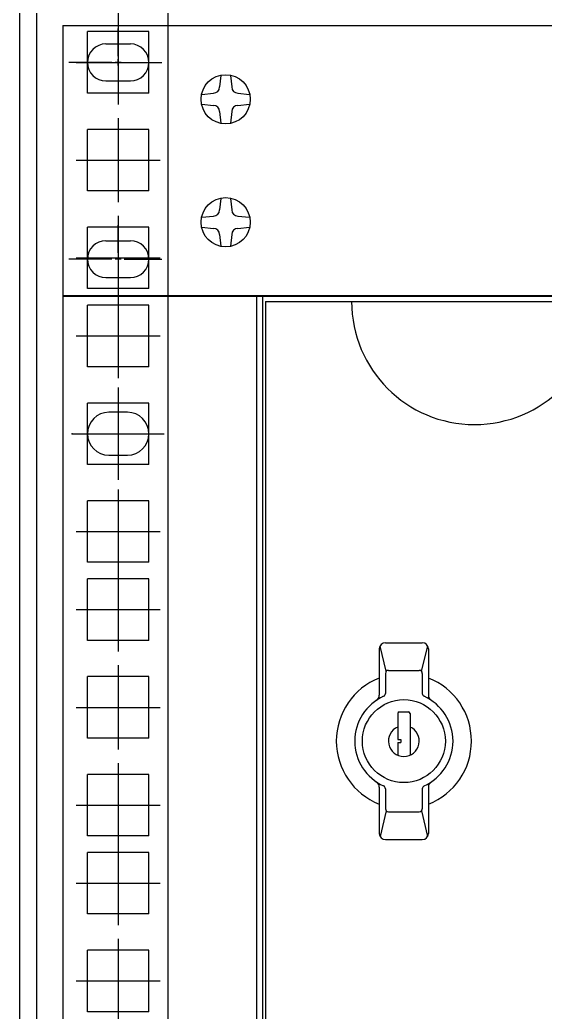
# Model space of a CAD drawing. Header units: millimetres. Extents: x 0 to 841, y 0 to 594.
# Drawn here: x 429.85 to 434.12, y 137.74 to 145.81 of the extents above; entities that cross this region are included whole.
import ezdxf

# ---------------------------------------------------------------- set-up
doc = ezdxf.new("R2010")
doc.units = ezdxf.units.MM
doc.header["$LTSCALE"] = 10
doc.linetypes.add('H1', pattern=[4, 3, -1])
doc.layers.add('LINE05', color=2, linetype='Continuous')
doc.layers.add('LINE06', color=9, linetype='Continuous')

msp = doc.modelspace()

# ---------------------------------------------------------------- linework, layer by layer
at = {"layer": 'LINE05'}
msp.add_line((429.8469, 123.536), (429.8469, 223.661), dxfattribs=at)
at = {"layer": 'LINE06'}
for p, q in [((429.9844, 130.211), (429.9844, 223.661)), ((431.0544, 130.211), (431.0544, 223.661)), ((430.6469, 146.4456), (430.6469, 145.7614)), ((430.1969, 145.7685), (454.3469, 145.7685)), ((430.1969, 145.7685), (430.1969, 143.5685)), ((430.6469, 145.8106), (430.6469, 145.1264)), ((430.647, 145.5188), (430.6471, 145.7438)), ((430.3969, 145.2185), (430.3969, 145.7185)), ((430.8969, 145.7185), (430.3969, 145.7185)), ((430.8969, 145.2185), (430.8969, 145.7185)), ((430.5469, 145.6185), (430.7469, 145.6185)), ((430.5969, 145.4685), (430.2451, 145.4685)), ((430.3048, 145.4685), (430.989, 145.4685)), ((430.6719, 145.4685), (430.6219, 145.4685)), ((430.6469, 145.4435), (430.6469, 145.4935)), ((430.6469, 145.4185), (430.6469, 145.1935)), ((430.6969, 145.4685), (431.0024, 145.4685)), ((431.4819, 145.3621), (431.4719, 145.2685)), ((431.5619, 145.3621), (431.5719, 145.2685)), ((430.5469, 145.3185), (430.7469, 145.3185)), ((430.8969, 145.2185), (430.3969, 145.2185)), ((431.3283, 145.2085), (431.4219, 145.2185)), ((431.6219, 145.2185), (431.7156, 145.2085)), ((431.3283, 145.1285), (431.4219, 145.1185)), ((431.6219, 145.1185), (431.7156, 145.1285)), ((430.6469, 145.0156), (430.6469, 144.3314)), ((431.4719, 145.0685), (431.4819, 144.9748)), ((431.5719, 145.0685), (431.5619, 144.9748)), ((430.3969, 144.4235), (430.3969, 144.9235)), ((430.8969, 144.9235), (430.3969, 144.9235)), ((430.8969, 144.4235), (430.8969, 144.9235)), ((430.3048, 144.6735), (430.989, 144.6735)), ((430.8969, 144.4235), (430.3969, 144.4235)), ((431.4819, 144.3621), (431.4719, 144.2685)), ((431.5619, 144.3621), (431.5719, 144.2685)), ((430.6469, 144.2206), (430.6469, 143.5364)), ((431.3283, 144.2085), (431.4219, 144.2185)), ((431.6219, 144.2185), (431.7156, 144.2085)), ((430.3969, 143.6285), (430.3969, 144.1285)), ((430.8969, 144.1285), (430.3969, 144.1285)), ((430.6469, 143.9185), (430.6469, 144.1435)), ((430.8969, 143.6285), (430.8969, 144.1285)), ((431.3283, 144.1285), (431.4219, 144.1185)), ((431.6219, 144.1185), (431.7156, 144.1285)), ((431.4719, 144.0685), (431.4819, 143.9748)), ((431.5719, 144.0685), (431.5619, 143.9748)), ((430.5469, 144.0185), (430.7469, 144.0185)), ((430.6469, 143.8935), (430.6469, 143.8435)), ((430.5969, 143.8685), (430.2451, 143.8685)), ((430.3048, 143.8785), (430.989, 143.8785)), ((430.6719, 143.8685), (430.6219, 143.8685)), ((430.647, 143.8182), (430.6471, 143.5932)), ((430.6969, 143.8685), (431.0024, 143.8685)), ((430.5469, 143.7185), (430.7469, 143.7185)), ((430.1969, 143.5735), (430.1969, 134.6735)), ((430.1969, 143.5735), (454.3469, 143.5735)), ((430.1969, 143.5685), (454.3469, 143.5685)), ((430.8969, 143.6285), (430.3969, 143.6285)), ((430.6469, 143.5856), (430.6469, 142.9014)), ((431.822, 143.5731), (431.822, 134.6738)), ((430.3969, 142.9935), (430.3969, 143.4935)), ((430.8969, 143.4935), (430.3969, 143.4935)), ((430.8969, 142.9935), (430.8969, 143.4935)), ((431.8469, 143.5235), (452.6969, 143.5235)), ((431.8469, 143.5235), (431.8469, 134.7235)), ((430.3048, 143.2435), (430.989, 143.2435)), ((430.8969, 142.9935), (430.3969, 142.9935)), ((430.6469, 142.8235), (430.6469, 142.5735)), ((430.6469, 142.7906), (430.6469, 142.1064)), ((430.3969, 142.1985), (430.3969, 142.6985)), ((430.8969, 142.6985), (430.3969, 142.6985)), ((430.8969, 142.1985), (430.8969, 142.6985)), ((430.2719, 142.4485), (430.5219, 142.4485)), ((430.3048, 142.4485), (430.989, 142.4485)), ((430.5969, 142.4485), (430.6969, 142.4485)), ((430.6469, 142.4985), (430.6469, 142.3985)), ((430.7719, 142.4485), (430.8969, 142.4485)), ((430.8969, 142.4485), (431.0219, 142.4485)), ((430.6469, 142.3235), (430.6469, 142.0735)), ((430.8969, 142.1985), (430.3969, 142.1985)), ((430.6469, 141.9956), (430.6469, 141.3114)), ((430.3969, 141.4035), (430.3969, 141.9035)), ((430.8969, 141.9035), (430.3969, 141.9035)), ((430.8969, 141.4035), (430.8969, 141.9035)), ((430.3048, 141.6535), (430.989, 141.6535)), ((430.8969, 141.4035), (430.3969, 141.4035)), ((430.6469, 141.3606), (430.6469, 140.6764)), ((430.3969, 140.7685), (430.3969, 141.2685)), ((430.8969, 141.2685), (430.3969, 141.2685)), ((430.8969, 140.7685), (430.8969, 141.2685)), ((430.3048, 141.0185), (430.989, 141.0185)), ((430.8969, 140.7685), (430.3969, 140.7685)), ((432.822, 140.7488), (433.122, 140.7488)), ((432.772, 140.6988), (432.772, 140.323)), ((432.8293, 140.5165), (432.7779, 140.7224)), ((433.1147, 140.5165), (433.1661, 140.7224)), ((433.172, 140.6988), (433.172, 140.323)), ((430.6469, 140.5656), (430.6469, 139.8814)), ((432.822, 140.4988), (432.822, 140.3361)), ((432.847, 140.5238), (433.097, 140.5238)), ((433.122, 140.4988), (433.122, 140.3361)), ((430.3969, 139.9735), (430.3969, 140.4735)), ((430.8969, 140.4735), (430.3969, 140.4735)), ((430.8969, 139.9735), (430.8969, 140.4735)), ((430.3048, 140.2235), (430.989, 140.2235)), ((432.922, 140.1738), (432.922, 139.9613)), ((432.9345, 140.1863), (433.0095, 140.1863)), ((433.022, 140.1738), (433.022, 139.8343)), ((430.8969, 139.9735), (430.3969, 139.9735)), ((432.922, 139.9613), (432.947, 139.9613)), ((432.922, 139.9363), (432.947, 139.9363)), ((432.922, 139.9363), (432.922, 139.8343)), ((432.947, 139.9613), (432.947, 139.9363)), ((430.6469, 139.7706), (430.6469, 139.0864)), ((430.3969, 139.1785), (430.3969, 139.6785)), ((430.8969, 139.6785), (430.3969, 139.6785)), ((430.8969, 139.1785), (430.8969, 139.6785)), ((432.772, 139.5747), (432.772, 139.1988)), ((432.822, 139.5615), (432.822, 139.3988)), ((433.122, 139.5615), (433.122, 139.3988)), ((433.172, 139.5747), (433.172, 139.1988)), ((430.3048, 139.4285), (430.989, 139.4285)), ((432.8293, 139.3812), (432.7783, 139.1745)), ((432.847, 139.3738), (433.097, 139.3738)), ((433.1147, 139.3812), (433.1657, 139.1745)), ((430.8969, 139.1785), (430.3969, 139.1785)), ((430.6469, 139.1356), (430.6469, 138.4514)), ((432.822, 139.1488), (433.122, 139.1488)), ((430.3969, 138.5435), (430.3969, 139.0435)), ((430.8969, 139.0435), (430.3969, 139.0435)), ((430.8969, 138.5435), (430.8969, 139.0435)), ((430.3048, 138.7935), (430.989, 138.7935)), ((430.8969, 138.5435), (430.3969, 138.5435)), ((430.6469, 138.3406), (430.6469, 137.6564)), ((430.3969, 137.7485), (430.3969, 138.2485)), ((430.8969, 138.2485), (430.3969, 138.2485)), ((430.8969, 137.7485), (430.8969, 138.2485)), ((430.3048, 137.9985), (430.989, 137.9985)), ((430.8969, 137.7485), (430.3969, 137.7485))]:
    msp.add_line(p, q, dxfattribs=at)
at = {"layer": 'LINE06', "linetype": 'H1'}
msp.add_line((431.772, 143.5731), (431.772, 134.6738), dxfattribs=at)
at = {"layer": 'LINE06', "linetype": 'Continuous'}
for p, q in [((430.7219, 142.6235), (430.5719, 142.6235)), ((430.5719, 142.2735), (430.7219, 142.2735))]:
    msp.add_line(p, q, dxfattribs=at)
at = {"layer": 'LINE06'}
for centre, radius in [((431.5219, 145.1685), 0.2), ((431.5219, 144.1685), 0.2), ((432.972, 139.9488), 0.3375)]:
    msp.add_circle(centre, radius, dxfattribs=at)
for centre, radius, start, end in [((430.5469, 145.4685), 0.15, 90, 270), ((430.7469, 145.4685), 0.15, 270, 90), ((431.4219, 145.2685), 0.05, 270, 0), ((431.6219, 145.2685), 0.05, 180, 270), ((431.4219, 145.0685), 0.05, 0, 90), ((431.6219, 145.0685), 0.05, 90, 180), ((431.4219, 144.2685), 0.05, 270, 0), ((431.6219, 144.2685), 0.05, 180, 270), ((431.4219, 144.0685), 0.05, 0, 90), ((431.6219, 144.0685), 0.05, 90, 180), ((430.5469, 143.8685), 0.15, 90, 270), ((430.7469, 143.8685), 0.15, 270, 90), ((433.5469, 143.5235), 1, 180, 0), ((432.822, 140.6988), 0.05, 90, 180), ((433.122, 140.6988), 0.05, 0, 90), ((432.847, 140.4988), 0.025, 90, 180), ((433.097, 140.4988), 0.025, 0, 90), ((432.972, 139.9488), 0.55, 111.32369, 248.67631), ((432.972, 139.9488), 0.55, 291.32369, 68.67631), ((432.797, 140.3361), 0.025, 294.31574, 0), ((433.147, 140.3361), 0.025, 180, 245.68426), ((432.972, 139.9488), 0.4, 114.31574, 245.68426), ((432.722, 140.323), 0.05, 303.74899, 0), ((432.972, 139.9488), 0.4, 294.31574, 65.68426), ((433.222, 140.323), 0.05, 180, 236.25101), ((432.9345, 140.1738), 0.0125, 90, 180), ((433.0095, 140.1738), 0.0125, 0, 90), ((432.972, 139.9488), 0.125, 113.57818, 66.42182), ((432.722, 139.5747), 0.05, 0, 56.25101), ((433.222, 139.5747), 0.05, 123.74899, 180), ((432.797, 139.5615), 0.025, 0, 65.68426), ((433.147, 139.5615), 0.025, 114.31574, 180), ((432.847, 139.3988), 0.025, 180, 270), ((433.097, 139.3988), 0.025, 270, 0), ((432.822, 139.1988), 0.05, 180, 270), ((433.122, 139.1988), 0.05, 270, 0)]:
    msp.add_arc(centre, radius, start, end, dxfattribs=at)
at = {"layer": 'LINE06', "linetype": 'Continuous'}
for centre, start, end in [((430.5719, 142.4485), 90, 270), ((430.7219, 142.4485), 270, 90)]:
    msp.add_arc(centre, 0.175, start, end, dxfattribs=at)
at = {"layer": 'LINE06', "linetype": 'ByBlock'}
msp.add_point((430.2719, 142.4485), dxfattribs=at)

doc.saveas('drawing.dxf')
